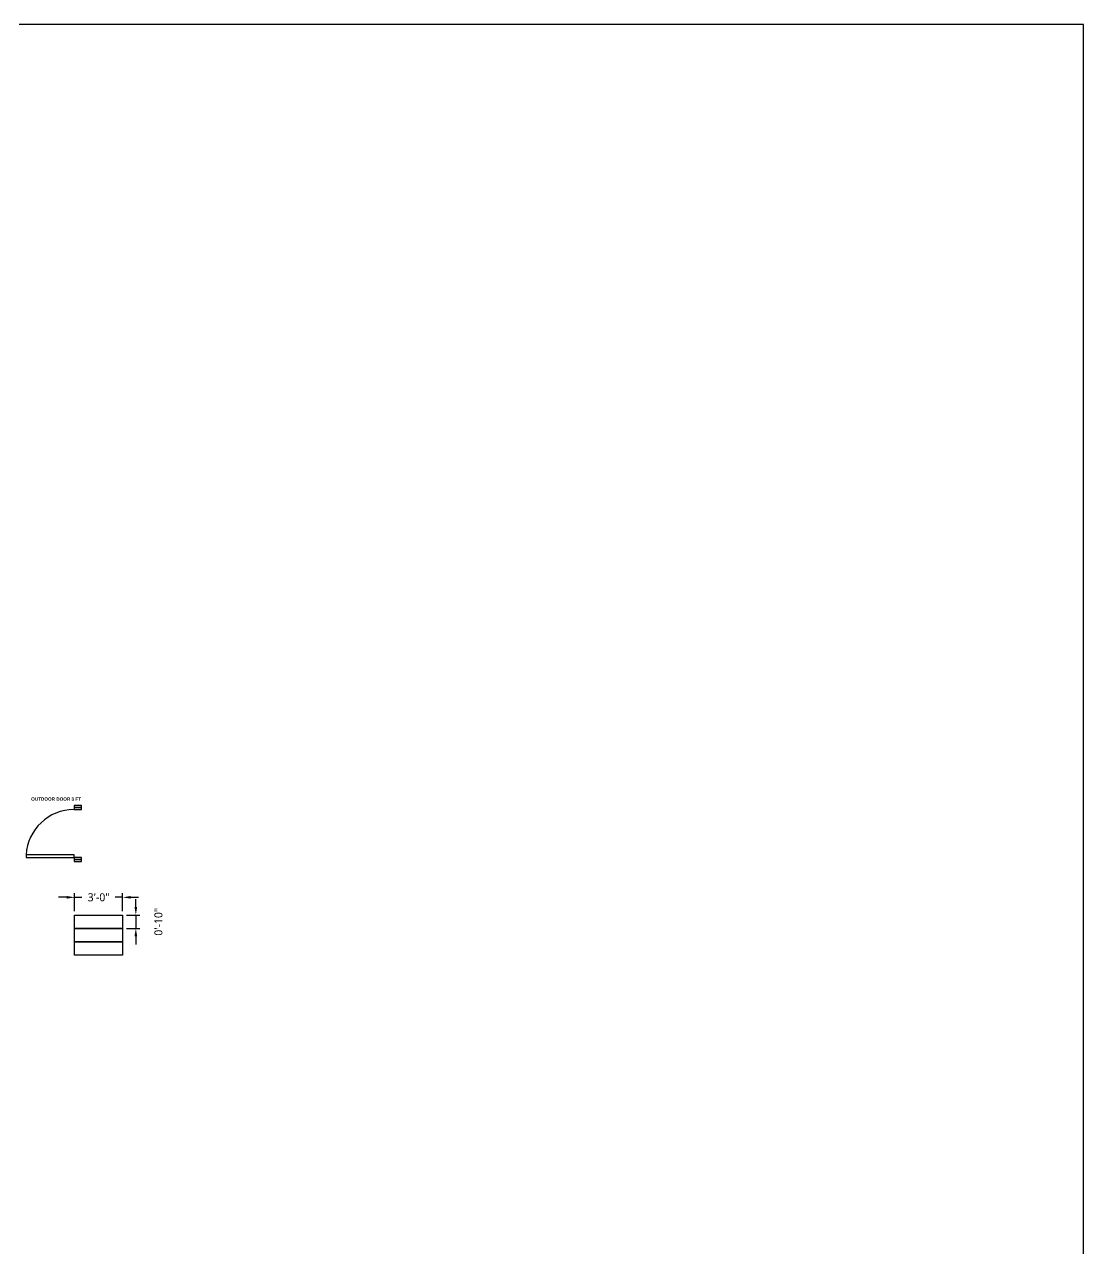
# Model space of a CAD drawing. Header units: inches. Extents: x 3882 to 20043, y -1483 to 3222.
# Drawn here: x 9378 to 10172, y -600 to 317 of the extents above; entities that cross this region are included whole.
import ezdxf

# ---------------------------------------------------------------- set-up
doc = ezdxf.new("R2010")
doc.units = ezdxf.units.IN
doc.header["$MEASUREMENT"] = 0
doc.layers.add('SS - Windows_(160)', color=160, linetype='Continuous')
doc.layers.add('SS - Wood_(30)', color=30, linetype='Continuous')
doc.styles.add('SS.Text', font='l_10646.ttf')
doc.styles.add('SS.Title', font='swisseb.ttf')
doc.dimstyles.new('SS.3_16_TO_12', dxfattribs={"dimscale": 0, "dimtxt": 6, "dimasz": 6, "dimexe": 3, "dimexo": 3, "dimgap": 3, "dimtad": 0, "dimdec": 4, "dimzin": 1, "dimdsep": 46, "dimlunit": 4, "dimtxsty": 'SS.Text', "dimcen": 0, "dimclrd": 256, "dimclre": 256, "dimclrt": 256, "dimadec": 0, "dimazin": 2, "dimtfac": 0.75, "dimtdec": 4, "dimtmove": 2, "dimatfit": 1, "dimfxl": 1, "dimtolj": 1, "dimtzin": 0, "dimlwd": -1, "dimlwe": -1, "dimarcsym": 0})

# ---------------------------------------------------------------- blocks, each defined once
blk = doc.blocks.new('*D22')
at = {"transparency": 16777216}
for p, q in [((9461.52, -344.38), (9461.52, -338.38)), ((9454.62, -350.38), (9464.52, -350.38)), ((9461.52, -350.38), (9461.52, -360.38)), ((9454.62, -360.38), (9464.52, -360.38)), ((9461.52, -366.38), (9461.52, -372.38))]:
    blk.add_line(p, q, dxfattribs=at)
for points in [[(9460.52, -344.38), (9462.52, -344.38), (9461.52, -350.38)], [(9460.52, -366.38), (9462.52, -366.38), (9461.52, -360.38)]]:
    blk.add_solid(points, dxfattribs=at)
at = {"layer": 'Defpoints', "color": 0, "transparency": 16777216}
for p in [(9451.62, -350.38), (9451.62, -360.38), (9461.52, -360.38)]:
    blk.add_point(p, dxfattribs=at)
at = {"transparency": 16777216, "insert": (9478.47, -355.38), "char_height": 6, "attachment_point": 5, "rotation": 90, "style": 'SS.Text'}
blk.add_mtext('\\A1;0\'-10"', dxfattribs=at)
blk = doc.blocks.new('*D23')
at = {"transparency": 16777216}
for p, q in [((9409.62, -337.06), (9403.62, -337.06)), ((9415.62, -347.38), (9415.62, -334.06)), ((9415.62, -337.06), (9421.12, -337.06)), ((9451.62, -337.06), (9446.13, -337.06)), ((9451.62, -347.38), (9451.62, -334.06)), ((9457.62, -337.06), (9463.62, -337.06))]:
    blk.add_line(p, q, dxfattribs=at)
for points in [[(9409.62, -336.06), (9409.62, -338.06), (9415.62, -337.06)], [(9457.62, -336.06), (9457.62, -338.06), (9451.62, -337.06)]]:
    blk.add_solid(points, dxfattribs=at)
at = {"layer": 'Defpoints', "color": 0, "transparency": 16777216}
for p in [(9451.62, -337.06), (9415.62, -350.38), (9451.62, -350.38)]:
    blk.add_point(p, dxfattribs=at)
at = {"transparency": 16777216, "insert": (9433.62, -337.06), "char_height": 6, "attachment_point": 5, "style": 'SS.Text'}
blk.add_mtext('\\A1;3\'-0"', dxfattribs=at)

msp = doc.modelspace()

# ---------------------------------------------------------------- linework, layer by layer
for points in [[(7171.87063, -1482.52153), (9571.87063, -1482.52153), (10171.87063, -1482.52153), (10171.87063, 317.47847), (7171.87063, 317.47847)], [(9415.62195, -350.37962), (9451.62195, -350.37962), (9451.62195, -360.37962), (9415.62195, -360.37962)], [(9415.62195, -360.37962), (9451.62195, -360.37962), (9451.62195, -370.37962), (9415.62195, -370.37962)], [(9415.62195, -370.37962), (9451.62195, -370.37962), (9451.62195, -380.37962), (9415.62195, -380.37962)]]:
    msp.add_lwpolyline(points, close=True)
at = {"layer": 'SS - Windows_(160)'}
for points in [[(9420.70175, -269.74213), (9415.20175, -269.74213), (9415.20175, -271.24213), (9420.70175, -271.24213)], [(9379.20175, -307.24213), (9415.20175, -307.24213), (9415.20175, -305.24213), (9379.20175, -305.24213)], [(9420.70175, -307.24213), (9415.20175, -307.24213), (9415.20175, -308.74213), (9420.70175, -308.74213)]]:
    msp.add_lwpolyline(points, close=True, dxfattribs=at)
msp.add_arc((9415.20175, -307.24213), 36, 90, 176.81526146, dxfattribs=at)
at = {"layer": 'SS - Wood_(30)'}
for points in [[(9420.70175, -268.24213), (9415.20175, -268.24213), (9415.20175, -269.74213), (9420.70175, -269.74213)], [(9420.70175, -308.74213), (9415.20175, -308.74213), (9415.20175, -310.24213), (9420.70175, -310.24213)]]:
    msp.add_lwpolyline(points, close=True, dxfattribs=at)

# ---------------------------------------------------------------- texts
at = {"insert": (9383.05392, -262.11666), "char_height": 2.5, "attachment_point": 1, "style": 'SS.Title'}
msp.add_mtext_dynamic_manual_height_columns('OUTDOOR DOOR 3 FT', width=66.5520194, gutter_width=1, heights=[0], dxfattribs=at)

# ---------------------------------------------------------------- dimensions: what is measured, and where the dimension line sits
dim = msp.add_linear_dim(base=(9451.62195, -337.06043), p1=(9415.62195, -350.37962), p2=(9451.62195, -350.37962), dimstyle='SS.3_16_TO_12', override={"dimscale": 1})
dim.commit()
dim.dimension.update_dxf_attribs({"geometry": '*D23', "text_midpoint": (9433.62195, -337.06043)})
dim = msp.add_linear_dim(base=(9461.52261, -360.37962), p1=(9451.62195, -350.37962), p2=(9451.62195, -360.37962), angle=90, dimstyle='SS.3_16_TO_12', override={"dimscale": 1})
dim.commit()
dim.dimension.update_dxf_attribs({"geometry": '*D22', "text_midpoint": (9478.47261, -355.37962)})

doc.saveas('drawing.dxf')
